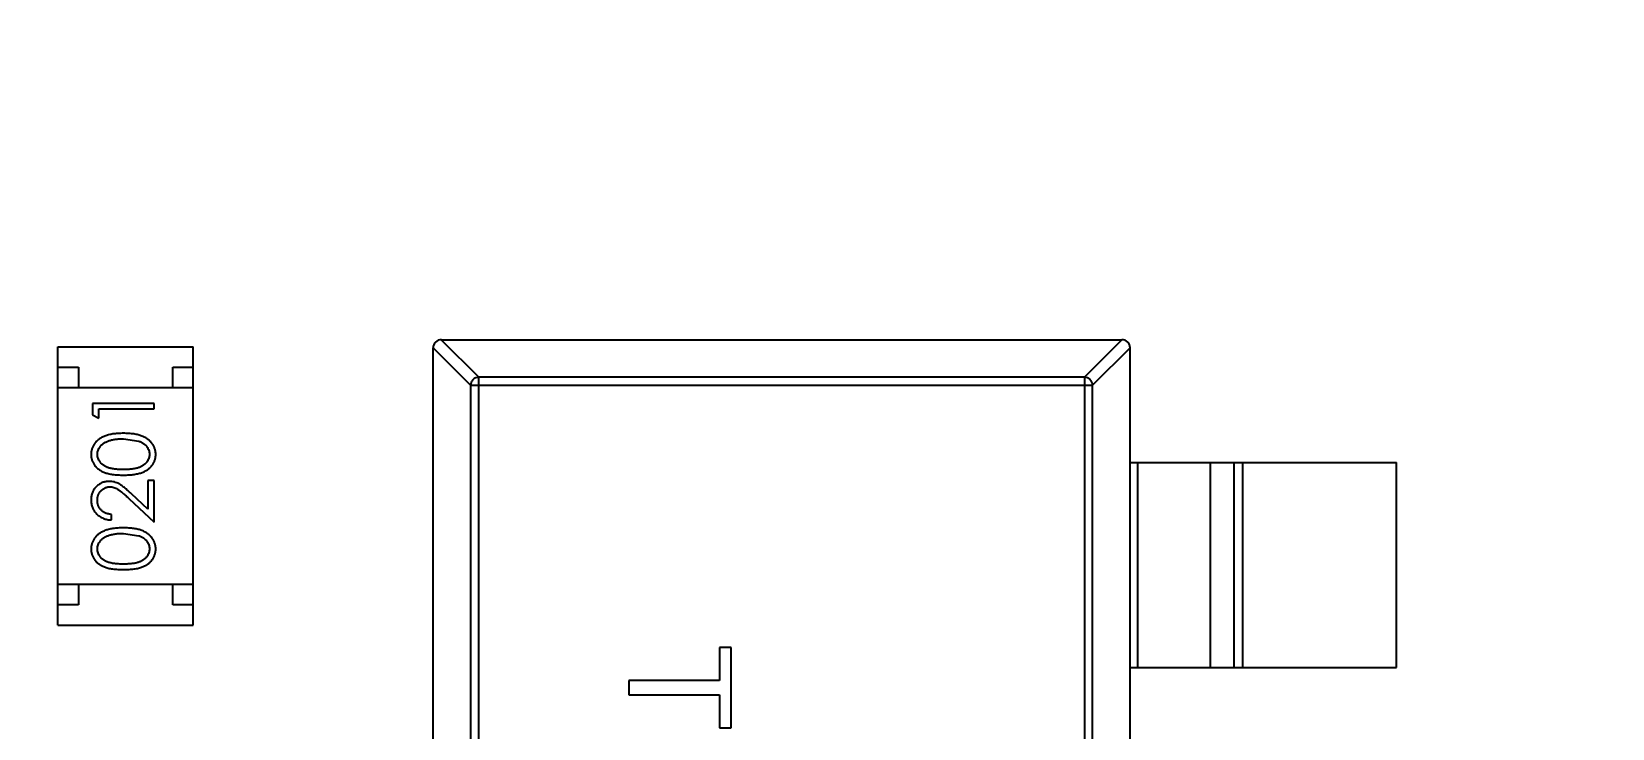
# Model space of a CAD drawing. Header units: inches. Extents: x 398 to 599, y 40 to 151.
# Drawn here: x 556.841 to 560.697, y 85.542 to 87.242 of the extents above; entities that cross this region are included whole.
import ezdxf

# ---------------------------------------------------------------- set-up
doc = ezdxf.new("R2010")
doc.units = ezdxf.units.IN
doc.header["$LTSCALE"] = 1.21
doc.header["$MEASUREMENT"] = 0
doc.header["$PDMODE"] = 3
doc.header["$PDSIZE"] = 0.3125
doc.layers.get('0').update_dxf_attribs({"linetype": 'CONTINUOUS'})
doc.layers.get('Defpoints').update_dxf_attribs({"linetype": 'CONTINUOUS'})
doc.layers.add('DIM', color=3, linetype='CONTINUOUS')
doc.styles.get("Standard").update_dxf_attribs({"font": 'txt', "width": 0.8})
doc.dimstyles.get("Standard").update_dxf_attribs({"dimtxt": 0.15625, "dimasz": 0.1875, "dimexe": 0.125, "dimexo": 0.0625, "dimgap": 0.09, "dimtad": 0, "dimtih": 1, "dimtoh": 1, "dimzin": 4, "dimdsep": 46, "dimtxsty": 'Standard', "dimblk": '_FILLED', "dimblk1": '_FILLED', "dimblk2": '_FILLED', "dimcen": 0.09, "dimazin": 1, "dimtp": 0.01, "dimtm": 0.01, "dimtfac": 1, "dimtofl": 0, "dimtmove": 0, "dimatfit": 3, "dimldrblk": '_FILLED', "dimfxl": 1, "dimtolj": 1, "dimtzin": 4, "dimarcsym": 0})

# ---------------------------------------------------------------- blocks, each defined once
blk = doc.blocks.new('_FILLED')
at = {"color": 0, "linetype": 'ByBlock'}
blk.add_solid([(0, 0), (-1, 0.1667), (-1, -0.1667)], dxfattribs=at)
blk = doc.blocks.new('*D71')
at = {"layer": 'Defpoints', "color": 0}
for p in [(570.261, 87.005), (553.751, 68.4022), (553.751, 64.8591)]:
    blk.add_point(p, dxfattribs=at)
at = {"layer": 'DIM', "color": 0, "lineweight": -2}
for p, q in [((570.261, 86.9425), (570.261, 64.7341)), ((553.751, 68.3397), (553.751, 64.7341)), ((555.751, 64.8591), (559.2494, 64.8591)), ((568.261, 64.8591), (564.7627, 64.8591))]:
    blk.add_line(p, q, dxfattribs=at)
at = {"layer": 'DIM', "color": 0, "lineweight": -2, "xscale": 2, "yscale": 2, "zscale": 2, "rotation": 180}
blk.add_blockref('_FILLED', (553.751, 64.8591), dxfattribs=at)
at = {"layer": 'DIM', "color": 0, "lineweight": -2, "xscale": 2, "yscale": 2, "zscale": 2}
blk.add_blockref('_FILLED', (570.261, 64.8591), dxfattribs=at)
at = {"layer": 'DIM', "color": 0, "insert": (562.006, 64.8591), "char_height": 2, "attachment_point": 5}
blk.add_mtext('\\A1;16.51', dxfattribs=at)

msp = doc.modelspace()

# ---------------------------------------------------------------- linework, layer by layer
at = {"color": 7, "linetype": 'Continuous'}
for p, q in [((557.8402, 86.4904), (557.9316, 86.3989)), ((557.8405, 86.4904), (559.5005, 86.4904)), ((559.4094, 86.3989), (559.5008, 86.4904)), ((556.9052, 85.7932), (556.9052, 86.4732)), ((556.9052, 86.4732), (557.2352, 86.4732)), ((557.2352, 85.7932), (557.2352, 86.4732)), ((557.9119, 86.3792), (557.8205, 86.4707)), ((557.8205, 83.5104), (557.8205, 86.4704)), ((559.5205, 86.4707), (559.4291, 86.3792)), ((559.5205, 83.5104), (559.5205, 86.4704)), ((556.9052, 86.4232), (556.9552, 86.4232)), ((556.9552, 86.4232), (556.9552, 86.3732)), ((557.1852, 86.3732), (557.1852, 86.4232)), ((557.1852, 86.4232), (557.2352, 86.4232)), ((557.2352, 86.3732), (556.9052, 86.3732)), ((557.9119, 86.3792), (557.9119, 83.6015)), ((557.9119, 86.3792), (559.4291, 86.3792)), ((557.9316, 83.5818), (557.9316, 86.3989)), ((559.4094, 86.3989), (557.9316, 86.3989)), ((559.4094, 86.3989), (559.4094, 83.5818)), ((559.4291, 83.6015), (559.4291, 86.3792)), ((556.9899, 86.335), (556.9899, 86.3073)), ((557.1399, 86.335), (556.9899, 86.335)), ((557.1399, 86.3215), (557.1399, 86.335)), ((556.9899, 86.3073), (557.0053, 86.2985)), ((557.0053, 86.2985), (557.0053, 86.3215)), ((557.0053, 86.3215), (557.1399, 86.3215)), ((557.0649, 86.2485), (557.1026, 86.2428)), ((559.5205, 86.1904), (560.1705, 86.1904)), ((559.5383, 86.1904), (559.5383, 85.6904)), ((559.7165, 85.6904), (559.7165, 86.1904)), ((559.7746, 85.6904), (559.7746, 86.1904)), ((559.7944, 86.1904), (559.7944, 85.6904)), ((560.1705, 85.6904), (560.1705, 86.1904)), ((557.1246, 86.1465), (557.1246, 86.0767)), ((557.1399, 86.1465), (557.1246, 86.1465)), ((557.1399, 86.0446), (557.1399, 86.1465)), ((557.1246, 86.0767), (557.0845, 86.1143)), ((557.0779, 86.1028), (557.1399, 86.0446)), ((557.0361, 86.0504), (557.0361, 86.0638)), ((557.0649, 86.0177), (557.1026, 86.012)), ((557.2352, 85.8932), (556.9052, 85.8932)), ((556.9552, 85.8932), (556.9552, 85.8432)), ((557.1852, 85.8432), (557.1852, 85.8932)), ((556.9552, 85.8432), (556.9052, 85.8432)), ((557.2352, 85.8432), (557.1852, 85.8432)), ((556.9052, 85.7932), (557.2352, 85.7932)), ((558.5189, 85.7387), (558.5189, 85.6586)), ((558.5477, 85.7387), (558.5189, 85.7387)), ((558.5477, 85.5432), (558.5477, 85.7387)), ((559.5205, 85.6904), (560.1705, 85.6904)), ((558.2977, 85.6586), (558.2977, 85.6233)), ((558.5189, 85.6586), (558.2977, 85.6586)), ((558.2977, 85.6233), (558.5189, 85.6233)), ((558.5189, 85.6233), (558.5189, 85.5432)), ((558.5189, 85.5432), (558.5477, 85.5432))]:
    msp.add_line(p, q, dxfattribs=at)
for centre, radius, start, end in [((553.751, 92.925), 23, 281.22586, 258.77532), ((553.751, 92.925), 22.75, 294.44334, 241.13427), ((557.8405, 86.4704), 0.02, 90, 180), ((559.5005, 86.4704), 0.02, 0, 90)]:
    msp.add_arc(centre, radius, start, end, dxfattribs=at)
for points, knots in [([(557.9316, 86.3989), (557.9291, 86.3989), (557.924, 86.3977), (557.9176, 86.3933), (557.9131, 86.3869), (557.912, 86.3818), (557.9119, 86.3792)], [0, 0, 0, 0, 0.249032, 0.5, 0.750968, 1, 1, 1, 1]), ([(559.4291, 86.3792), (559.429, 86.3818), (559.4278, 86.3869), (559.4234, 86.3933), (559.417, 86.3977), (559.4119, 86.3989), (559.4094, 86.3989)], [0, 0, 0, 0, 0.249032, 0.5, 0.750968, 1, 1, 1, 1]), ([(557.065, 86.2619), (557.0627, 86.2619), (557.0582, 86.2618), (557.0516, 86.2616), (557.0454, 86.261), (557.0396, 86.2603), (557.0341, 86.2593), (557.029, 86.2582), (557.0242, 86.2567), (557.0198, 86.2551), (557.0157, 86.2533), (557.0119, 86.2514), (557.0083, 86.2493), (557.005, 86.2471), (557.002, 86.2446), (556.9992, 86.2421), (556.9967, 86.2394), (556.9945, 86.2365), (556.9925, 86.2335), (556.9908, 86.2304), (556.9893, 86.2272), (556.9882, 86.224), (556.9872, 86.2206), (556.9866, 86.2172), (556.9862, 86.2137), (556.9861, 86.2113), (556.9861, 86.2101)], [0, 0, 0, 0, 0.065278, 0.127205, 0.186168, 0.241675, 0.294115, 0.343609, 0.390387, 0.434463, 0.476646, 0.517002, 0.555936, 0.593716, 0.630057, 0.665601, 0.700745, 0.734917, 0.768681, 0.802087, 0.834849, 0.867433, 0.900138, 0.932806, 0.966212, 1, 1, 1, 1]), ([(557.1438, 86.2101), (557.1438, 86.2113), (557.1437, 86.2137), (557.1433, 86.2172), (557.1426, 86.2207), (557.1417, 86.224), (557.1405, 86.2273), (557.139, 86.2305), (557.1373, 86.2336), (557.1353, 86.2366), (557.1331, 86.2395), (557.1305, 86.2422), (557.1278, 86.2448), (557.1247, 86.2472), (557.1214, 86.2495), (557.1178, 86.2515), (557.114, 86.2534), (557.11, 86.2552), (557.1056, 86.2568), (557.1008, 86.2582), (557.0957, 86.2593), (557.0903, 86.2603), (557.0845, 86.261), (557.0783, 86.2616), (557.0718, 86.2618), (557.0673, 86.2619), (557.065, 86.2619)], [0, 0, 0, 0, 0.033824, 0.067298, 0.10028, 0.133019, 0.165736, 0.198792, 0.232372, 0.266409, 0.301016, 0.336196, 0.371972, 0.408574, 0.446394, 0.485225, 0.525372, 0.567224, 0.611081, 0.65775, 0.70702, 0.759235, 0.814484, 0.873227, 0.934937, 1, 1, 1, 1]), ([(557.0015, 86.2106), (557.0016, 86.2122), (557.0017, 86.2155), (557.003, 86.2204), (557.0051, 86.225), (557.0075, 86.2288), (557.0097, 86.2316), (557.0118, 86.2337), (557.014, 86.2357), (557.0165, 86.2375), (557.0192, 86.2391), (557.0221, 86.2407), (557.0253, 86.2421), (557.0287, 86.2435), (557.0324, 86.2446), (557.0363, 86.2457), (557.0405, 86.2465), (557.0449, 86.2473), (557.0495, 86.2478), (557.0544, 86.2482), (557.0596, 86.2484), (557.0631, 86.2484), (557.0649, 86.2485)], [0, 0, 0, 0, 0.059689, 0.119507, 0.181075, 0.246162, 0.279894, 0.314468, 0.350403, 0.387474, 0.426147, 0.466624, 0.508745, 0.553328, 0.600058, 0.649177, 0.700552, 0.754894, 0.811825, 0.871514, 0.934319, 1, 1, 1, 1]), ([(557.1026, 86.2428), (557.1037, 86.2424), (557.1057, 86.2416), (557.1087, 86.2403), (557.1114, 86.2388), (557.1139, 86.2372), (557.1162, 86.2355), (557.1184, 86.2336), (557.1203, 86.2316), (557.1225, 86.2288), (557.1249, 86.2251), (557.1269, 86.2204), (557.1282, 86.2156), (557.1283, 86.2123), (557.1284, 86.2106)], [0, 0, 0, 0, 0.075949, 0.148549, 0.218996, 0.286119, 0.351826, 0.416074, 0.478265, 0.540325, 0.660405, 0.774606, 0.887187, 1, 1, 1, 1]), ([(556.9861, 86.2101), (556.9861, 86.209), (556.9861, 86.2066), (556.9866, 86.2032), (556.9872, 86.1998), (556.9882, 86.1965), (556.9893, 86.1933), (556.9908, 86.1902), (556.9925, 86.1872), (556.9944, 86.1842), (556.9967, 86.1814), (556.9991, 86.1787), (557.0018, 86.1763), (557.0048, 86.1739), (557.008, 86.1718), (557.0114, 86.1698), (557.0151, 86.1679), (557.0191, 86.1663), (557.0234, 86.1648), (557.0281, 86.1635), (557.0332, 86.1624), (557.0388, 86.1615), (557.0447, 86.1608), (557.0511, 86.1603), (557.0579, 86.16), (557.0626, 86.16), (557.065, 86.16)], [0, 0, 0, 0, 0.033742, 0.066533, 0.099153, 0.13154, 0.164087, 0.196563, 0.229707, 0.263315, 0.297504, 0.331686, 0.366482, 0.4021, 0.438958, 0.476748, 0.515985, 0.556589, 0.599519, 0.645765, 0.695487, 0.748721, 0.805687, 0.866754, 0.931405, 1, 1, 1, 1]), ([(557.0649, 86.1735), (557.0629, 86.1735), (557.059, 86.1735), (557.0534, 86.1737), (557.0481, 86.1741), (557.0432, 86.1746), (557.0386, 86.1752), (557.0345, 86.176), (557.0307, 86.1769), (557.0273, 86.178), (557.0242, 86.1793), (557.0213, 86.1806), (557.0186, 86.1821), (557.0161, 86.1838), (557.0138, 86.1855), (557.0117, 86.1874), (557.0097, 86.1894), (557.0075, 86.1923), (557.0051, 86.196), (557.003, 86.2007), (557.0017, 86.2056), (557.0016, 86.2089), (557.0015, 86.2106)], [0, 0, 0, 0, 0.073302, 0.142286, 0.206253, 0.266017, 0.321612, 0.372532, 0.419497, 0.462398, 0.502825, 0.541489, 0.579034, 0.615143, 0.650298, 0.684912, 0.718701, 0.752189, 0.817245, 0.879117, 0.939613, 1, 1, 1, 1]), ([(557.1284, 86.2106), (557.1283, 86.2089), (557.1281, 86.2056), (557.1268, 86.2008), (557.1248, 86.196), (557.1224, 86.1923), (557.1201, 86.1894), (557.1182, 86.1874), (557.116, 86.1855), (557.1137, 86.1837), (557.1112, 86.1821), (557.1085, 86.1806), (557.1056, 86.1792), (557.1025, 86.178), (557.0991, 86.1769), (557.0953, 86.176), (557.0912, 86.1752), (557.0866, 86.1745), (557.0817, 86.1741), (557.0765, 86.1737), (557.0708, 86.1735), (557.0669, 86.1735), (557.0649, 86.1735)], [0, 0, 0, 0, 0.060034, 0.120278, 0.182348, 0.247919, 0.281641, 0.315701, 0.350322, 0.385703, 0.421819, 0.459196, 0.497866, 0.538301, 0.58121, 0.628183, 0.679403, 0.734699, 0.794074, 0.858416, 0.927049, 1, 1, 1, 1]), ([(557.065, 86.16), (557.0674, 86.16), (557.072, 86.16), (557.0788, 86.1603), (557.0851, 86.1608), (557.0911, 86.1616), (557.0966, 86.1625), (557.1018, 86.1635), (557.1065, 86.1648), (557.1108, 86.1664), (557.1148, 86.168), (557.1185, 86.1699), (557.122, 86.1719), (557.1252, 86.1741), (557.1282, 86.1764), (557.1309, 86.1789), (557.1333, 86.1815), (557.1355, 86.1843), (557.1375, 86.1872), (557.1392, 86.1903), (557.1406, 86.1933), (557.1417, 86.1965), (557.1427, 86.1998), (557.1433, 86.2032), (557.1437, 86.2066), (557.1438, 86.209), (557.1438, 86.2101)], [0, 0, 0, 0, 0.068113, 0.132564, 0.193427, 0.250218, 0.303569, 0.353576, 0.400235, 0.443586, 0.484619, 0.524292, 0.56238, 0.599049, 0.63494, 0.669782, 0.704009, 0.737842, 0.771098, 0.803896, 0.836415, 0.868639, 0.900715, 0.933378, 0.966213, 1, 1, 1, 1]), ([(557.0307, 86.1446), (557.0292, 86.1446), (557.0263, 86.1445), (557.022, 86.1439), (557.0178, 86.1429), (557.0138, 86.1416), (557.01, 86.1398), (557.0063, 86.1376), (557.0027, 86.1351), (556.9993, 86.1321), (556.9962, 86.1289), (556.9935, 86.1254), (556.9912, 86.1216), (556.9893, 86.1176), (556.9879, 86.1134), (556.9869, 86.1089), (556.9862, 86.1042), (556.9861, 86.1009), (556.9861, 86.0993)], [0, 0, 0, 0, 0.06271, 0.123347, 0.183401, 0.242828, 0.302097, 0.36242, 0.423725, 0.487032, 0.550491, 0.612709, 0.674265, 0.73617, 0.799211, 0.863483, 0.930525, 1, 1, 1, 1]), ([(557.0845, 86.1143), (557.083, 86.1157), (557.08, 86.1185), (557.0756, 86.1224), (557.0715, 86.126), (557.0676, 86.1292), (557.064, 86.132), (557.0606, 86.1345), (557.0575, 86.1366), (557.0536, 86.1389), (557.0489, 86.1412), (557.043, 86.1432), (557.0369, 86.1444), (557.0328, 86.1445), (557.0307, 86.1446)], [0, 0, 0, 0, 0.09953, 0.192079, 0.277712, 0.357454, 0.429648, 0.495771, 0.555538, 0.608657, 0.707578, 0.804328, 0.901298, 1, 1, 1, 1]), ([(557.0015, 86.0986), (557.0015, 86.0997), (557.0016, 86.1019), (557.002, 86.1052), (557.0027, 86.1083), (557.0037, 86.1112), (557.0049, 86.1141), (557.0065, 86.1168), (557.0083, 86.1193), (557.0104, 86.1217), (557.0127, 86.1239), (557.0151, 86.1258), (557.0176, 86.1275), (557.0203, 86.1289), (557.023, 86.1299), (557.0259, 86.1306), (557.0288, 86.1311), (557.0309, 86.1311), (557.0319, 86.1311)], [0, 0, 0, 0, 0.068027, 0.133505, 0.19695, 0.26027, 0.322741, 0.384982, 0.448465, 0.513424, 0.578224, 0.640011, 0.700094, 0.760067, 0.819012, 0.877878, 0.938035, 1, 1, 1, 1]), ([(557.0319, 86.1311), (557.0335, 86.1311), (557.0367, 86.131), (557.0415, 86.1299), (557.0462, 86.1282), (557.05, 86.1262), (557.0531, 86.1242), (557.0558, 86.1223), (557.0587, 86.12), (557.062, 86.1173), (557.0655, 86.1142), (557.0694, 86.1108), (557.0735, 86.1069), (557.0764, 86.1042), (557.0779, 86.1028)], [0, 0, 0, 0, 0.088014, 0.174976, 0.2638, 0.355443, 0.406413, 0.465519, 0.533076, 0.609353, 0.693899, 0.787171, 0.889197, 1, 1, 1, 1]), ([(556.9861, 86.0993), (556.9861, 86.0976), (556.9862, 86.0943), (556.9869, 86.0895), (556.988, 86.0849), (556.9895, 86.0804), (556.9915, 86.0762), (556.9939, 86.0722), (556.9968, 86.0684), (557.0001, 86.0648), (557.0037, 86.0616), (557.0076, 86.0587), (557.0118, 86.0563), (557.0162, 86.0542), (557.0208, 86.0526), (557.0257, 86.0514), (557.0308, 86.0506), (557.0343, 86.0505), (557.0361, 86.0504)], [0, 0, 0, 0, 0.06445, 0.126725, 0.187421, 0.247417, 0.306749, 0.366595, 0.427749, 0.490235, 0.553031, 0.614805, 0.676505, 0.738096, 0.801021, 0.864897, 0.931209, 1, 1, 1, 1]), ([(557.0361, 86.0638), (557.0348, 86.064), (557.0321, 86.0642), (557.0284, 86.065), (557.0248, 86.0659), (557.0215, 86.0671), (557.0184, 86.0687), (557.0156, 86.0704), (557.0129, 86.0724), (557.0105, 86.0747), (557.0084, 86.0771), (557.0065, 86.0797), (557.005, 86.0825), (557.0037, 86.0854), (557.0027, 86.0885), (557.002, 86.0917), (557.0016, 86.0951), (557.0015, 86.0974), (557.0015, 86.0986)], [0, 0, 0, 0, 0.073648, 0.143686, 0.210962, 0.275557, 0.338064, 0.399311, 0.4594, 0.51934, 0.579024, 0.637809, 0.695959, 0.754122, 0.813113, 0.873453, 0.935561, 1, 1, 1, 1]), ([(557.065, 86.0311), (557.0627, 86.0311), (557.0582, 86.0311), (557.0516, 86.0308), (557.0454, 86.0302), (557.0396, 86.0295), (557.0341, 86.0285), (557.029, 86.0274), (557.0242, 86.026), (557.0198, 86.0244), (557.0157, 86.0225), (557.0119, 86.0206), (557.0083, 86.0185), (557.005, 86.0163), (557.002, 86.0139), (556.9992, 86.0113), (556.9967, 86.0086), (556.9945, 86.0057), (556.9925, 86.0027), (556.9908, 85.9996), (556.9893, 85.9965), (556.9882, 85.9932), (556.9872, 85.9899), (556.9866, 85.9864), (556.9862, 85.9829), (556.9861, 85.9806), (556.9861, 85.9794)], [0, 0, 0, 0, 0.065278, 0.127205, 0.186168, 0.241675, 0.294115, 0.343609, 0.390387, 0.434463, 0.476646, 0.517002, 0.555936, 0.593716, 0.630057, 0.665601, 0.700745, 0.734917, 0.768681, 0.802087, 0.834849, 0.867433, 0.900138, 0.932806, 0.966212, 1, 1, 1, 1]), ([(557.1438, 85.9794), (557.1438, 85.9806), (557.1437, 85.9829), (557.1433, 85.9865), (557.1426, 85.9899), (557.1417, 85.9932), (557.1405, 85.9965), (557.139, 85.9997), (557.1373, 86.0028), (557.1353, 86.0058), (557.1331, 86.0087), (557.1305, 86.0114), (557.1278, 86.014), (557.1247, 86.0164), (557.1214, 86.0187), (557.1178, 86.0207), (557.114, 86.0227), (557.11, 86.0245), (557.1056, 86.0261), (557.1008, 86.0274), (557.0957, 86.0286), (557.0903, 86.0295), (557.0845, 86.0302), (557.0783, 86.0308), (557.0718, 86.0311), (557.0673, 86.0311), (557.065, 86.0311)], [0, 0, 0, 0, 0.033824, 0.067298, 0.10028, 0.133019, 0.165736, 0.198792, 0.232372, 0.266409, 0.301016, 0.336196, 0.371972, 0.408574, 0.446394, 0.485225, 0.525372, 0.567224, 0.611081, 0.65775, 0.70702, 0.759235, 0.814484, 0.873227, 0.934937, 1, 1, 1, 1]), ([(557.0015, 85.9798), (557.0016, 85.9815), (557.0017, 85.9847), (557.003, 85.9896), (557.0051, 85.9943), (557.0075, 85.998), (557.0097, 86.0009), (557.0118, 86.0029), (557.014, 86.0049), (557.0165, 86.0067), (557.0192, 86.0084), (557.0221, 86.0099), (557.0253, 86.0114), (557.0287, 86.0127), (557.0324, 86.0139), (557.0363, 86.0149), (557.0405, 86.0157), (557.0449, 86.0165), (557.0495, 86.017), (557.0544, 86.0174), (557.0596, 86.0176), (557.0631, 86.0177), (557.0649, 86.0177)], [0, 0, 0, 0, 0.059689, 0.119507, 0.181075, 0.246162, 0.279894, 0.314468, 0.350403, 0.387474, 0.426147, 0.466624, 0.508745, 0.553328, 0.600058, 0.649177, 0.700552, 0.754894, 0.811825, 0.871514, 0.934319, 1, 1, 1, 1]), ([(557.1026, 86.012), (557.1037, 86.0116), (557.1057, 86.0109), (557.1087, 86.0095), (557.1114, 86.0081), (557.1139, 86.0065), (557.1162, 86.0047), (557.1184, 86.0029), (557.1203, 86.0009), (557.1225, 85.9981), (557.1249, 85.9944), (557.1269, 85.9897), (557.1282, 85.9848), (557.1283, 85.9815), (557.1284, 85.9798)], [0, 0, 0, 0, 0.075949, 0.148549, 0.218996, 0.286119, 0.351826, 0.416074, 0.478265, 0.540325, 0.660405, 0.774606, 0.887187, 1, 1, 1, 1]), ([(556.9861, 85.9794), (556.9861, 85.9782), (556.9861, 85.9759), (556.9866, 85.9724), (556.9872, 85.969), (556.9882, 85.9657), (556.9893, 85.9625), (556.9908, 85.9594), (556.9925, 85.9564), (556.9944, 85.9534), (556.9967, 85.9506), (556.9991, 85.9479), (557.0018, 85.9455), (557.0048, 85.9432), (557.008, 85.941), (557.0114, 85.939), (557.0151, 85.9372), (557.0191, 85.9355), (557.0234, 85.934), (557.0281, 85.9327), (557.0332, 85.9316), (557.0388, 85.9308), (557.0447, 85.9301), (557.0511, 85.9296), (557.0579, 85.9293), (557.0626, 85.9292), (557.065, 85.9292)], [0, 0, 0, 0, 0.033742, 0.066533, 0.099153, 0.13154, 0.164087, 0.196563, 0.229707, 0.263315, 0.297504, 0.331686, 0.366482, 0.4021, 0.438958, 0.476748, 0.515985, 0.556589, 0.599519, 0.645765, 0.695487, 0.748721, 0.805687, 0.866754, 0.931405, 1, 1, 1, 1]), ([(557.0649, 85.9427), (557.0629, 85.9427), (557.059, 85.9427), (557.0534, 85.943), (557.0481, 85.9433), (557.0432, 85.9438), (557.0386, 85.9444), (557.0345, 85.9453), (557.0307, 85.9462), (557.0273, 85.9473), (557.0242, 85.9485), (557.0213, 85.9499), (557.0186, 85.9514), (557.0161, 85.953), (557.0138, 85.9547), (557.0117, 85.9566), (557.0097, 85.9586), (557.0075, 85.9615), (557.0051, 85.9652), (557.003, 85.9699), (557.0017, 85.9748), (557.0016, 85.9782), (557.0015, 85.9798)], [0, 0, 0, 0, 0.073302, 0.142286, 0.206253, 0.266017, 0.321612, 0.372532, 0.419497, 0.462398, 0.502825, 0.541489, 0.579034, 0.615143, 0.650298, 0.684912, 0.718701, 0.752189, 0.817245, 0.879117, 0.939613, 1, 1, 1, 1]), ([(557.1284, 85.9798), (557.1283, 85.9782), (557.1281, 85.9749), (557.1268, 85.97), (557.1248, 85.9653), (557.1224, 85.9615), (557.1201, 85.9586), (557.1182, 85.9566), (557.116, 85.9547), (557.1137, 85.9529), (557.1112, 85.9513), (557.1085, 85.9498), (557.1056, 85.9485), (557.1025, 85.9472), (557.0991, 85.9461), (557.0953, 85.9452), (557.0912, 85.9444), (557.0866, 85.9438), (557.0817, 85.9433), (557.0765, 85.943), (557.0708, 85.9427), (557.0669, 85.9427), (557.0649, 85.9427)], [0, 0, 0, 0, 0.060034, 0.120278, 0.182348, 0.247919, 0.281641, 0.315701, 0.350322, 0.385703, 0.421819, 0.459196, 0.497866, 0.538301, 0.58121, 0.628183, 0.679403, 0.734699, 0.794074, 0.858416, 0.927049, 1, 1, 1, 1]), ([(557.065, 85.9292), (557.0674, 85.9292), (557.072, 85.9293), (557.0788, 85.9296), (557.0851, 85.9301), (557.0911, 85.9308), (557.0966, 85.9317), (557.1018, 85.9327), (557.1065, 85.9341), (557.1108, 85.9356), (557.1148, 85.9373), (557.1185, 85.9391), (557.122, 85.9411), (557.1252, 85.9433), (557.1282, 85.9456), (557.1309, 85.9481), (557.1333, 85.9508), (557.1355, 85.9535), (557.1375, 85.9565), (557.1392, 85.9595), (557.1406, 85.9626), (557.1417, 85.9658), (557.1427, 85.969), (557.1433, 85.9724), (557.1437, 85.9759), (557.1438, 85.9782), (557.1438, 85.9794)], [0, 0, 0, 0, 0.068113, 0.132564, 0.193427, 0.250218, 0.303569, 0.353576, 0.400235, 0.443586, 0.484619, 0.524292, 0.56238, 0.599049, 0.63494, 0.669782, 0.704009, 0.737842, 0.771098, 0.803896, 0.836415, 0.868639, 0.900715, 0.933378, 0.966213, 1, 1, 1, 1])]:
    msp.add_open_spline(points, degree=3, knots=knots, dxfattribs=at)

# ---------------------------------------------------------------- dimensions: what is measured, and where the dimension line sits
at = {"layer": 'DIM'}
dim = msp.add_linear_dim(base=(553.751, 64.8591), p1=(570.261, 87.005), p2=(553.751, 68.4022), dimstyle='Standard', override={"dimtxt": 2, "dimasz": 2, "dimtih": 0, "dimtoh": 0, "dimzin": 0, "dimcen": 0.198, "dimadec": 0, "dimazin": 0, "dimtp": 0, "dimtm": 0, "dimtdec": 4, "dimtzin": 0}, dxfattribs=at)
dim.commit()
dim.dimension.update_dxf_attribs({"geometry": '*D71', "text_midpoint": (562.006, 64.8591)})

doc.saveas('drawing.dxf')
